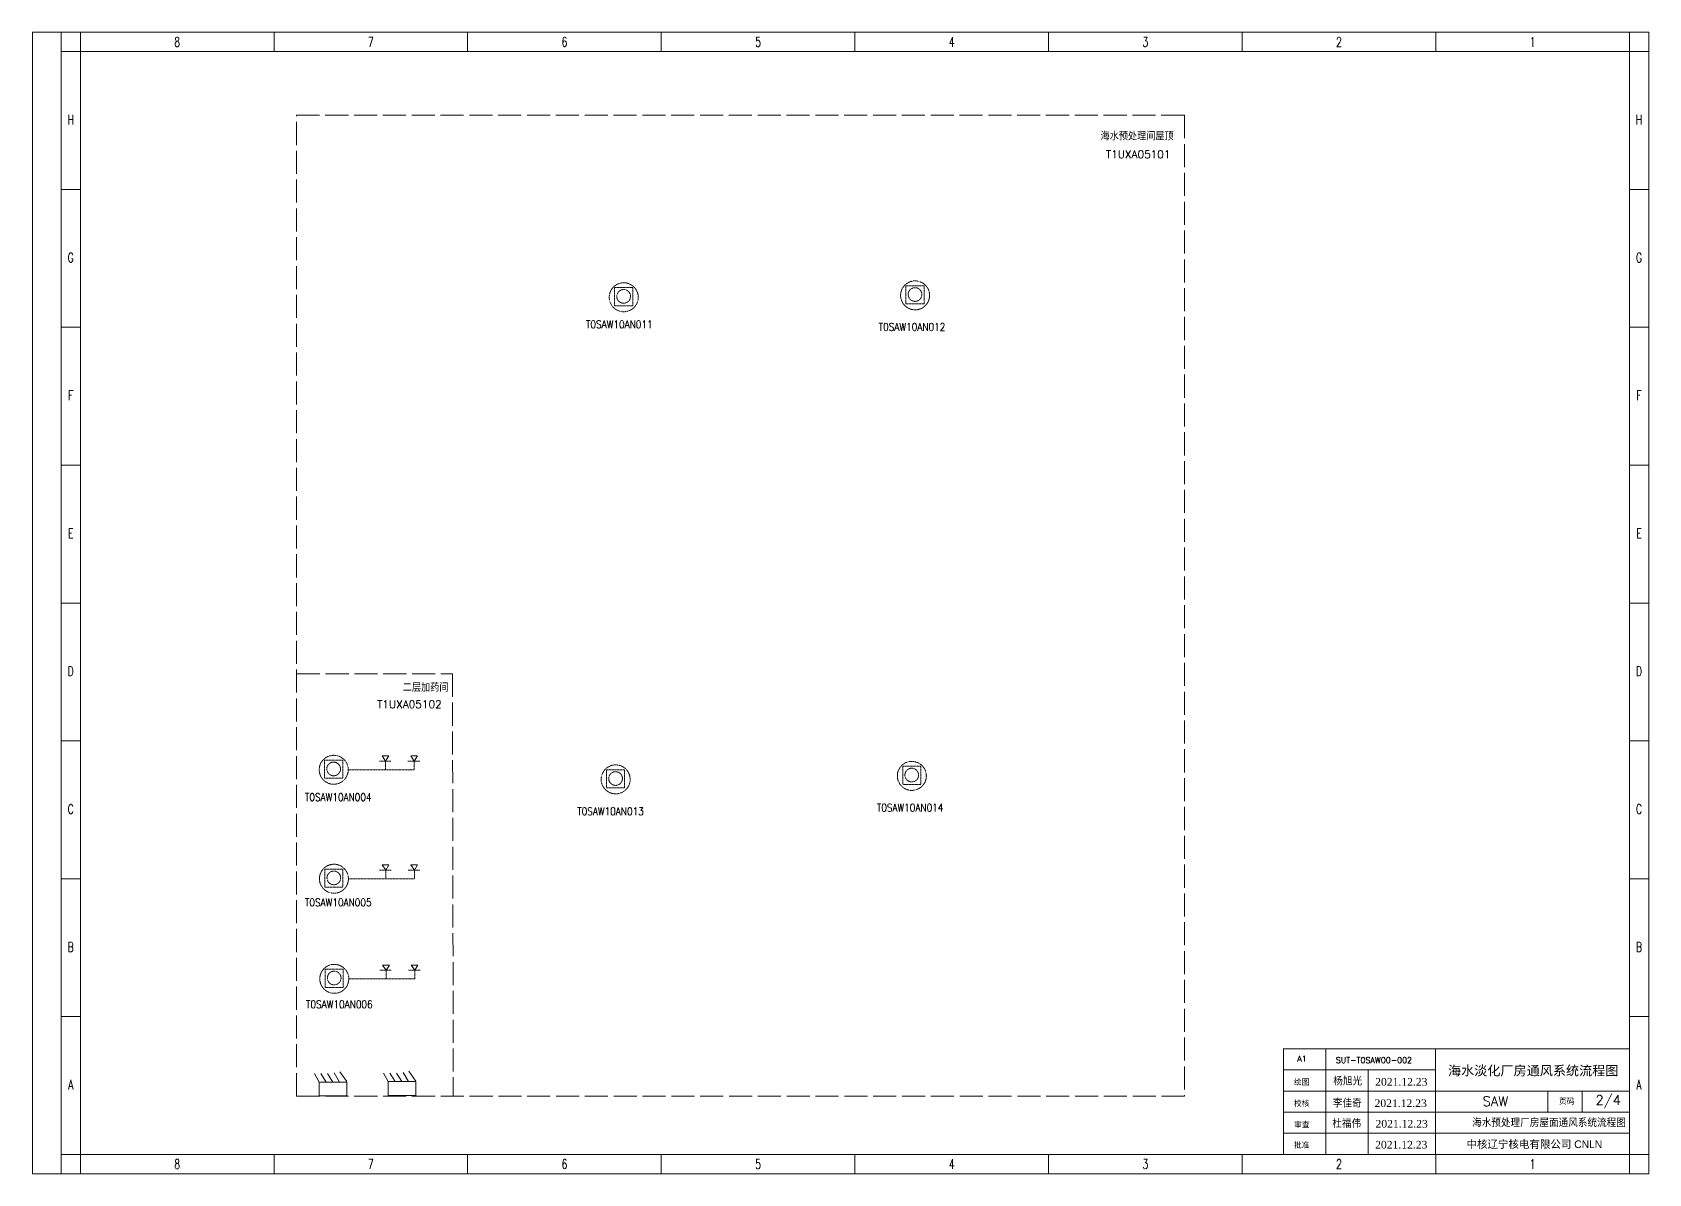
# Model space of a CAD drawing. Header units: millimetres. Extents: x 183980 to 562651, y 222331 to 282504.
# Drawn here: x 281063 to 365163, y 222680 to 282080 of the extents above; entities that cross this region are included whole.
import ezdxf
from ezdxf.enums import TextEntityAlignment as Align

# ---------------------------------------------------------------- set-up
doc = ezdxf.new("R2010")
doc.units = ezdxf.units.MM
doc.linetypes.add('ACAD_ISO02W100', pattern=[15, 12, -3])
doc.linetypes.add('破線', pattern=[3, 2, -1])
doc.layers.get('0').update_dxf_attribs({"lineweight": 5})
doc.styles.add('-华文新魏', font='STXINWEI.TTF', dxfattribs={"width": 1.5})
doc.styles.add('HZ', font='romanc.shx', dxfattribs={"width": 0.75, "bigfont": 'hzfs.shx'})
doc.styles.add('ROMAND', font='romand')
doc.styles.add('RT', font='times.ttf', dxfattribs={"width": 1.5})
doc.styles.get("Standard").update_dxf_attribs({"font": 'txt8.shx', "bigfont": 'hztxt.shx'})
doc.styles.add('中西文等高字体', font='HZTXT_E.shx', dxfattribs={"width": 0.7, "bigfont": 'HZTXT.shx'})
doc.styles.add('设备编码ROMAND', font='romand.shx', dxfattribs={"width": 0.85, "height": 400})

msp = doc.modelspace()

# ---------------------------------------------------------------- linework, layer by layer
for p, q in [((281063, 282080), (365163, 282080)), ((281063, 222680), (281063, 282080)), ((282563, 222680), (282563, 282080)), ((283563, 281080), (283563, 282080)), ((293638, 282080), (293638, 281080)), ((303713, 282080), (303713, 281080)), ((313788, 282080), (313788, 281080)), ((323863, 282080), (323863, 281080)), ((333938, 282080), (333938, 281080)), ((344013, 282080), (344013, 281080)), ((354088, 282080), (354088, 281080)), ((364163, 281080), (364163, 282080)), ((365163, 282080), (365163, 222680)), ((283563, 281080), (282563, 281080)), ((283563, 281080), (364163, 281080)), ((283563, 223680), (283563, 281080)), ((364163, 281080), (365163, 281080)), ((364163, 281080), (364163, 223680)), ((282563, 273905), (283563, 273905)), ((364163, 273905), (365163, 273905)), ((282563, 266730), (283563, 266730)), ((364163, 266730), (365163, 266730)), ((282563, 259555), (283563, 259555)), ((364163, 259555), (365163, 259555)), ((282563, 252380), (283563, 252380)), ((364163, 252380), (365163, 252380)), ((282563, 245205), (283563, 245205)), ((364163, 245205), (365163, 245205)), ((282563, 238030), (283563, 238030)), ((364163, 238030), (365163, 238030)), ((282563, 230855), (283563, 230855)), ((282563, 230855), (283563, 230855)), ((364163, 230855), (365163, 230855)), ((283563, 223680), (282563, 223680)), ((283563, 223680), (283563, 222680)), ((364163, 223680), (283563, 223680)), ((293638, 223680), (293638, 222680)), ((303713, 223680), (303713, 222680)), ((313788, 223680), (313788, 222680)), ((323863, 223680), (323863, 222680)), ((333938, 223680), (333938, 222680)), ((344013, 223680), (344013, 222680)), ((344013, 223680), (344013, 222680)), ((354088, 223680), (354088, 222680)), ((364163, 223680), (365163, 223680)), ((364163, 223680), (364163, 222680)), ((365163, 222680), (281063, 222680))]:
    msp.add_line(p, q)
at = {"linetype": 'ACAD_ISO02W100', "lineweight": 5, "ltscale": 100}
for p, q in [((294825, 248695), (302925, 248695)), ((302925, 248695), (302965, 226715))]:
    msp.add_line(p, q, dxfattribs=at)
at = {"linetype": '破線', "lineweight": 5}
for p, q in [((299119, 244150), (299729, 244150)), ((299439, 243700), (299439, 244150)), ((300609, 244150), (301219, 244150)), ((300929, 243700), (300929, 244150)), ((297499, 243700), (300929, 243700)), ((297509, 238030), (300939, 238030)), ((299129, 238480), (299739, 238480)), ((299449, 238030), (299449, 238480)), ((300619, 238480), (301229, 238480)), ((300939, 238030), (300939, 238480)), ((299149, 233270), (299759, 233270)), ((299469, 232820), (299469, 233270)), ((300639, 233270), (301249, 233270)), ((300959, 232820), (300959, 233270)), ((297529, 232820), (300959, 232820))]:
    msp.add_line(p, q, dxfattribs=at)
at = {"lineweight": 5}
for p, q in [((299259, 244420), (299609, 244420)), ((299439, 244150), (299259, 244420)), ((299609, 244420), (299439, 244150)), ((300749, 244420), (301099, 244420)), ((300929, 244150), (300749, 244420)), ((301099, 244420), (300929, 244150)), ((299269, 238750), (299619, 238750)), ((299449, 238480), (299269, 238750)), ((299619, 238750), (299449, 238480)), ((300759, 238750), (301109, 238750)), ((300939, 238480), (300759, 238750)), ((301109, 238750), (300939, 238480)), ((299289, 233540), (299639, 233540)), ((299469, 233270), (299289, 233540)), ((299639, 233540), (299469, 233270)), ((300779, 233540), (301129, 233540)), ((300959, 233270), (300779, 233540)), ((301129, 233540), (300959, 233270)), ((346163, 229180), (346163, 223680)), ((348363, 229180), (348363, 223680)), ((354065, 229180), (354065, 223680)), ((354065, 228080), (346163, 228080)), ((350563, 228080), (350563, 223680)), ((364130, 226980), (346163, 226980)), ((359915, 226980), (359920, 225880)), ((361695, 226980), (361695, 225880)), ((364130, 225880), (346163, 225880)), ((364130, 224780), (346163, 224780)), ((364163, 223680), (346163, 223680))]:
    msp.add_line(p, q, dxfattribs=at)
at = {"linetype": 'Continuous', "lineweight": 5}
for p, q in [((297040, 227450), (296760, 227930)), ((297420, 227469), (297060, 227989)), ((300630, 227470), (300350, 227950)), ((301010, 227489), (300650, 228009)), ((295980, 227450), (295740, 227890)), ((296360, 227450), (296080, 227890)), ((296700, 227450), (296420, 227890)), ((299570, 227470), (299330, 227910)), ((299950, 227470), (299670, 227910)), ((300290, 227470), (300010, 227910))]:
    msp.add_line(p, q, dxfattribs=at)
at = {"linetype": 'ACAD_ISO02W100', "lineweight": 5, "ltscale": 100}
msp.add_lwpolyline([(294805, 277765), (341015, 277765), (341015, 226715), (294805, 226715)], close=True, dxfattribs=at)
at = {"linetype": '破線', "lineweight": 5}
for points in [[(311360, 268791), (312301, 268791), (312301, 267850), (311360, 267850)], [(326520, 268890), (327461, 268890), (327461, 267950), (326520, 267950)], [(296270, 244199), (297211, 244199), (297211, 243258), (296270, 243258)], [(310940, 243700), (311881, 243700), (311881, 242760), (310940, 242760)], [(326350, 243881), (327290, 243881), (327290, 242940), (326350, 242940)], [(296280, 238529), (297221, 238529), (297221, 237588), (296280, 237588)], [(296300, 233319), (297241, 233319), (297241, 232378), (296300, 232378)]]:
    msp.add_lwpolyline(points, close=True, dxfattribs=at)
at = {"lineweight": 5, "const_width": 50}
msp.add_lwpolyline([(346163, 223680), (364163, 223680), (364163, 229180), (346163, 229180)], close=True, dxfattribs=at)
at = {"linetype": 'Continuous', "lineweight": 5}
for points in [[(297420, 227450), (297420, 226730), (295980, 226730), (295980, 227450)], [(301010, 227470), (301010, 226750), (299570, 226750), (299570, 227470)]]:
    msp.add_lwpolyline(points, close=True, dxfattribs=at)
at = {"linetype": '破線', "lineweight": 5}
for centre, radius in [((326995, 268391), 754), ((311835, 268292), 754), ((311830, 268335), 356), ((326990, 268434), 356), ((296745, 243700), 754), ((296740, 243743), 356), ((311415, 243201), 754), ((326825, 243382), 754), ((311410, 243244), 356), ((326820, 243425), 356), ((296755, 238030), 754), ((296750, 238073), 356), ((296775, 232820), 754), ((296770, 232863), 356)]:
    msp.add_circle(centre, radius, dxfattribs=at)

# ---------------------------------------------------------------- texts
at = {"style": 'HZ', "width": 0.7}
for s, p in [('8', (288600, 281330)), ('7', (298675, 281330)), ('6', (308750, 281330)), ('5', (318825, 281330)), ('4', (328900, 281330)), ('3', (338975, 281330)), ('2', (349050, 281330)), ('1', (359125, 281330)), ('H', (283059, 277281)), ('H', (364659, 277281)), ('G', (283059, 270106)), ('G', (364659, 270106)), ('F', (283059, 262931)), ('F', (364659, 262931)), ('E', (283059, 255756)), ('E', (364659, 255756)), ('D', (283059, 248581)), ('D', (364659, 248581)), ('C', (283059, 241406)), ('C', (364659, 241406)), ('B', (283059, 234231)), ('B', (364659, 234231)), ('A', (283059, 227056)), ('A', (364659, 227056)), ('8', (288600, 222930)), ('7', (298675, 222930)), ('6', (308750, 222930)), ('5', (318825, 222930)), ('4', (328900, 222930)), ('3', (338975, 222930)), ('2', (349050, 222930)), ('1', (359125, 222930))]:
    msp.add_text(s, height=500, dxfattribs=at).set_placement(p, align=Align.CENTER)
at = {"lineweight": 5, "style": 'ROMAND'}
msp.add_text('A1', height=300, dxfattribs=at).set_placement((347123, 228660), align=Align.MIDDLE)
at = {"lineweight": 5}
for s, height, style, p in [('海水淡化厂房通风系统流程图', 500, '-华文新魏', (354722, 227793)), ('绘图', 300, '中西文等高字体', (346705, 227273)), ('校核', 300, '中西文等高字体', (346705, 226163)), ('页码', 300, '中西文等高字体', (360495, 226273)), ('海水预处理厂房屋面通风系统流程图', 400, '中西文等高字体', (355975, 225113)), ('审查', 300, '中西文等高字体', (346715, 225053)), ('批准', 300, '中西文等高字体', (346705, 223993)), ('中核辽宁核电有限公司 CNLN', 400, '-华文新魏', (355685, 224013))]:
    msp.add_text(s, height=height, dxfattribs=dict(at, style=style)).set_placement(p)
at = {"color": 0, "lineweight": 5}
for s, style, p in [('杨旭光', '中西文等高字体', (348753, 227280)), ('2021.12.23', 'RT', (350933, 227260)), ('李佳奇', '中西文等高字体', (348733, 226130)), ('2021.12.23', 'RT', (350900, 226148)), ('杜福伟', '中西文等高字体', (348703, 225070)), ('2021.12.23', 'RT', (350950, 225078)), ('2021.12.23', 'RT', (350930, 223988))]:
    msp.add_text(s, height=400, dxfattribs=dict(at, style=style)).set_placement(p)
at = {"linetype": '破線', "lineweight": 5, "insert": (336640, 276901), "char_height": 400, "width": 4720, "attachment_point": 1, "style": '设备编码ROMAND'}
msp.add_mtext('{\\f宋体|b0|i0|c134|p2;海水预处理间屋顶}', dxfattribs=at)
at = {"linetype": '破線', "lineweight": 0, "char_height": 400, "attachment_point": 1}
for s, insert in [('T1UXA05101', (336920, 275930)), ('T1UXA05102', (299000, 247310))]:
    msp.add_mtext(s, dxfattribs=dict(at, insert=insert))
at = {"linetype": '破線', "lineweight": 5, "char_height": 400, "attachment_point": 1, "style": '设备编码ROMAND'}
for s, insert in [('T0SAW10AN011', (309870, 267080)), ('T0SAW10AN012', (325100, 266950)), ('T0SAW10AN004', (295244, 242475)), ('T0SAW10AN013', (309410, 241740)), ('T0SAW10AN014', (325000, 241930)), ('T0SAW10AN005', (295244, 236995)), ('T0SAW10AN006', (295304, 231695))]:
    msp.add_mtext(s, dxfattribs=dict(at, insert=insert))
at = {"linetype": 'Continuous', "lineweight": 5, "insert": (300335, 248205), "char_height": 400, "attachment_point": 1, "style": '设备编码ROMAND'}
msp.add_mtext('{\\f宋体|b0|i0|c134|p2;二层加药间}', dxfattribs=at)
at = {"lineweight": 5, "insert": (348885, 228740), "char_height": 300, "attachment_point": 1, "style": 'ROMAND'}
msp.add_mtext('SUT-T0SAW00-002', dxfattribs=at)
at = {"lineweight": 5, "char_height": 500, "attachment_point": 1}
for s, insert in [('SAW', (356523, 226700)), ('2/4', (362393, 226760))]:
    msp.add_mtext(s, dxfattribs=dict(at, insert=insert))

doc.saveas('drawing.dxf')
